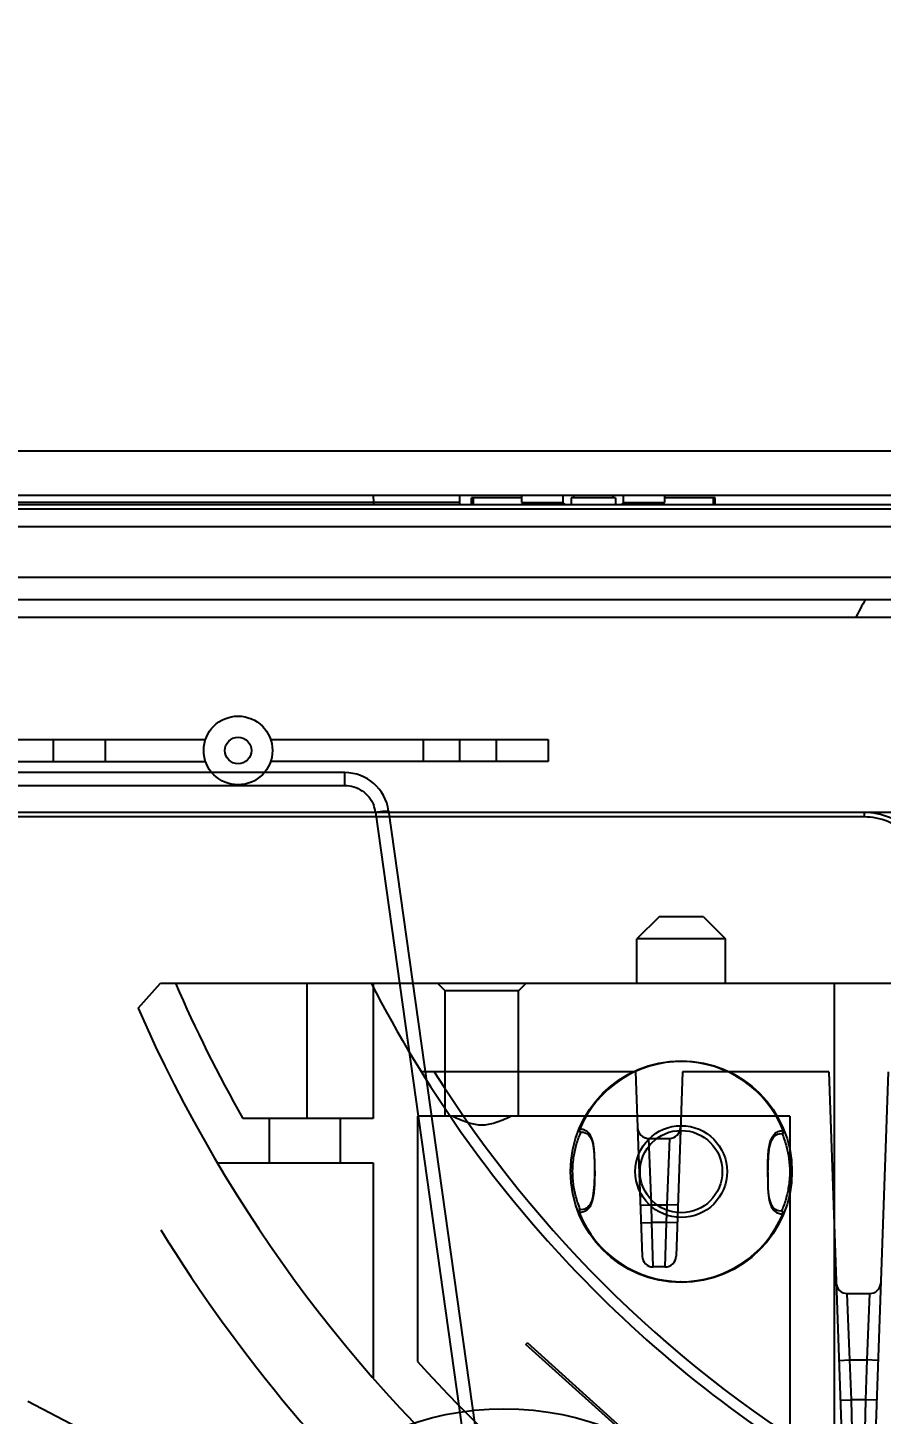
# Model space of a CAD drawing. Header units: millimetres. Extents: x -97344 to -49824, y -57049 to -40247.
# Drawn here: x -63354.2 to -63315.6, y -52821.3 to -52758.8 of the extents above; entities that cross this region are included whole.
import ezdxf

# ---------------------------------------------------------------- set-up
doc = ezdxf.new("R2010")
doc.units = ezdxf.units.MM
doc.header["$LTSCALE"] = 200
doc.header["$PDSIZE"] = -1
for name, color, linetype in [('03___PRT_ALL_CURVES', 7, 'Continuous'), ('06___PRT_ALL_SURFS', 7, 'Continuous'), ('DIM', 3, 'Continuous'), ('LAY0001', 7, 'Continuous'), ('LAY0002', 7, 'Continuous'), ('LAY0011', 7, 'Continuous')]:
    doc.layers.add(name, color=color, linetype=linetype)
doc.styles.add('TSSD_Dimension', font='tssdeng.shx', dxfattribs={"width": 0.7, "bigfont": 'hztxt.shx'})
doc.dimstyles.new('TSSD_20_20', dxfattribs={"dimtxt": 60, "dimasz": 20, "dimexe": 20, "dimexo": 50, "dimgap": 20, "dimtad": 1, "dimdec": 0, "dimzin": 0, "dimdsep": 46, "dimtxsty": 'TSSD_Dimension', "dimblk": 'ARCHTICK', "dimcen": 0, "dimdle": 20, "dimclrt": 7, "dimadec": 0, "dimazin": 0, "dimtfac": 1, "dimtdec": 0, "dimtix": 1, "dimtmove": 2, "dimatfit": 3, "dimfxl": 1, "dimtolj": 1, "dimtzin": 0, "dimarcsym": 0})

# ---------------------------------------------------------------- blocks, each defined once
blk = doc.blocks.new('23-D1020-B_EXTRUSION-MAIN-BODY_BASESTAND-0_5m_Absen-PL__363', base_point=(418.75, -61.98))
at = {"color": 7, "linetype": 'Continuous'}
for p, q in [((892.007, 18.02), (441.246, 18.02)), ((892.007, 17.82), (441.246, 17.82)), ((906.75, 18.02), (892.007, 18.02))]:
    blk.add_line(p, q, dxfattribs=at)
at = {"color": 140, "linetype": 'Continuous'}
blk.add_line((892.007, 18.02), (892.007, 17.82), dxfattribs=at)
at = {"color": 7, "linetype": 'Continuous'}
blk.add_circle((875.75, -21.98), 13.1, dxfattribs=at)
for radius in [3, 2.8]:
    blk.add_arc((892.007, 15.02), radius, 45, 90, dxfattribs=at)
blk = doc.blocks.new('Top1', base_point=(668.75, -75.52))
blk.add_blockref('23-D1020-B_EXTRUSION-MAIN-BODY_BASESTAND-0_5m_Absen-PL__363', (418.75, -61.98))
blk = doc.blocks.new('*U1521')
blk.add_blockref('Top1', (0, -50.114))
blk = doc.blocks.new('*U1522')
at = {"layer": 'DIM', "color": 0, "linetype": 'ByBlock', "lineweight": -2, "transparency": 16777216}
blk.add_blockref('*U1521', (6000, 0), dxfattribs=at)
blk = doc.blocks.new('2250')
at = {"color": 7, "linetype": 'Continuous'}
for p, q in [((-45098.137, -64404.84), (-45337.706, -64404.84)), ((-45098.35, -64406.84), (-45337.706, -64406.84)), ((-45132.251, -64407.24), (-45132.251, -64406.94)), ((-45129.973, -64406.94), (-45132.251, -64406.94)), ((-45132.166, -64406.94), (-45132.166, -64407.24)), ((-45129.973, -64407.148), (-45129.973, -64406.84)), ((-45128.118, -64406.84), (-45128.118, -64407.148)), ((-45127.751, -64406.94), (-45127.751, -64407.24)), ((-45125.751, -64406.94), (-45127.751, -64406.94)), ((-45127.63, -64406.94), (-45127.63, -64406.84)), ((-45125.872, -64406.84), (-45125.872, -64406.94)), ((-45125.751, -64406.94), (-45125.751, -64407.24)), ((-45125.383, -64407.148), (-45125.383, -64406.84)), ((-45123.529, -64406.84), (-45123.529, -64407.148)), ((-45121.251, -64406.94), (-45123.529, -64406.94)), ((-45121.336, -64406.94), (-45121.336, -64407.24)), ((-45121.251, -64407.24), (-45121.251, -64406.94)), ((-45337.631, -64407.24), (-45098.393, -64407.24)), ((-45188.201, -64407.443), (-45104.201, -64407.443)), ((-45129.973, -64407.148), (-45128.118, -64407.148)), ((-45129.973, -64407.148), (-45129.855, -64407.195)), ((-45129.855, -64407.24), (-45129.855, -64407.195)), ((-45128.02, -64407.24), (-45128.118, -64407.148)), ((-45125.383, -64407.148), (-45125.481, -64407.24)), ((-45125.383, -64407.148), (-45123.529, -64407.148)), ((-45123.647, -64407.195), (-45123.529, -64407.148)), ((-45123.647, -64407.24), (-45123.647, -64407.195)), ((-45188.201, -64408.24), (-45104.201, -64408.24)), ((-45098.853, -64411.54), (-45333.581, -64411.54)), ((-45099.048, -64412.34), (-45576.514, -64412.34)), ((-45161.314, -64417.84), (-45144.248, -64417.84)), ((-45151.131, -64417.84), (-45151.131, -64418.84)), ((-45148.781, -64417.84), (-45148.781, -64418.84)), ((-45141.314, -64417.84), (-45128.781, -64417.84)), ((-45134.431, -64417.84), (-45134.431, -64418.84)), ((-45132.781, -64417.84), (-45132.781, -64418.84)), ((-45131.131, -64417.84), (-45131.131, -64418.84)), ((-45128.781, -64417.84), (-45128.781, -64418.84)), ((-45161.314, -64418.84), (-45144.248, -64418.84)), ((-45128.781, -64418.84), (-45141.314, -64418.84)), ((-45137.968, -64419.34), (-45153.202, -64419.34)), ((-45137.968, -64419.919), (-45137.968, -64419.34)), ((-45153.202, -64419.919), (-45137.968, -64419.919)), ((-45136.582, -64421.124), (-45129.617, -64470.681)), ((-45135.987, -64421.061), (-45129.023, -64470.618)), ((-45122.738, -64432.373), (-45122.746, -64432.373)), ((-45127.363, -64435.424), (-45127.398, -64435.42)), ((-45127.306, -64435.559), (-45127.289, -64435.558)), ((-45127.288, -64435.558), (-45127.284, -64435.558)), ((-45118.253, -64435.622), (-45118.248, -64435.622)), ((-45118.248, -64435.622), (-45118.231, -64435.623)), ((-45118.231, -64435.623), (-45118.225, -64435.636)), ((-45118.231, -64435.623), (-45118.225, -64435.636)), ((-45118.137, -64435.486), (-45118.172, -64435.489)), ((-45127.681, -64437.305), (-45127.781, -64437.304)), ((-45126.698, -64437.312), (-45126.685, -64437.312)), ((-45118.864, -64437.367), (-45118.877, -64437.367)), ((-45117.881, -64437.374), (-45117.781, -64437.375)), ((-45127.424, -64439.193), (-45127.39, -64439.19)), ((-45127.331, -64439.056), (-45127.337, -64439.043)), ((-45127.331, -64439.056), (-45127.337, -64439.043)), ((-45127.313, -64439.058), (-45127.33, -64439.057)), ((-45127.309, -64439.058), (-45127.313, -64439.058)), ((-45118.273, -64439.122), (-45118.278, -64439.122)), ((-45118.255, -64439.121), (-45118.273, -64439.122)), ((-45118.198, -64439.255), (-45118.164, -64439.259)), ((-45122.823, -64442.306), (-45122.816, -64442.306)), ((-45129.791, -64445.137), (-45129.724, -64445.063)), ((-45124.394, -64449.862), (-45129.724, -64445.063)), ((-45124.461, -64449.936), (-45129.791, -64445.137))]:
    blk.add_line(p, q, dxfattribs=at)
for points in [[(-45127.285, -64435.558), (-45127.193, -64435.566), (-45127.109, -64435.59), (-45127.034, -64435.627), (-45126.97, -64435.678), (-45126.917, -64435.737), (-45126.873, -64435.805), (-45126.835, -64435.882), (-45126.803, -64435.968), (-45126.776, -64436.065), (-45126.754, -64436.172), (-45126.736, -64436.29), (-45126.722, -64436.419), (-45126.712, -64436.557), (-45126.705, -64436.705), (-45126.7, -64436.86), (-45126.698, -64437.02), (-45126.697, -64437.183), (-45126.698, -64437.312)], [(-45118.864, -64437.367), (-45118.862, -64437.235), (-45118.859, -64437.069), (-45118.855, -64436.912), (-45118.848, -64436.763), (-45118.839, -64436.622), (-45118.828, -64436.488), (-45118.813, -64436.362), (-45118.794, -64436.243), (-45118.77, -64436.133), (-45118.741, -64436.032), (-45118.707, -64435.94), (-45118.665, -64435.859), (-45118.617, -64435.79), (-45118.563, -64435.732), (-45118.5, -64435.686), (-45118.428, -64435.651), (-45118.345, -64435.629), (-45118.252, -64435.622)], [(-45126.698, -64437.312), (-45126.699, -64437.444), (-45126.702, -64437.61), (-45126.707, -64437.767), (-45126.713, -64437.916), (-45126.722, -64438.057), (-45126.734, -64438.191), (-45126.748, -64438.318), (-45126.767, -64438.436), (-45126.791, -64438.546), (-45126.82, -64438.647), (-45126.855, -64438.739), (-45126.896, -64438.82), (-45126.944, -64438.889), (-45126.999, -64438.947), (-45127.062, -64438.993), (-45127.133, -64439.028), (-45127.216, -64439.05), (-45127.309, -64439.058)], [(-45118.277, -64439.122), (-45118.369, -64439.113), (-45118.453, -64439.089), (-45118.527, -64439.052), (-45118.591, -64439.002), (-45118.644, -64438.943), (-45118.689, -64438.874), (-45118.726, -64438.797), (-45118.758, -64438.711), (-45118.785, -64438.615), (-45118.807, -64438.507), (-45118.825, -64438.389), (-45118.839, -64438.26), (-45118.849, -64438.122), (-45118.857, -64437.974), (-45118.861, -64437.82), (-45118.863, -64437.66), (-45118.864, -64437.496), (-45118.864, -64437.367)]]:
    blk.add_lwpolyline(points, dxfattribs=at)
for centre, radius in [((-45142.781, -64418.34), 1.55), ((-45142.781, -64418.34), 0.6), ((-45122.781, -64437.34), 5), ((-45122.781, -64437.34), 2.072), ((-45122.781, -64437.34), 1.856)]:
    blk.add_circle(centre, radius, dxfattribs=at)
for centre, radius, start, end in [((-45137.968, -64421.34), 2, 8, 90), ((-45137.974, -64421.32), 1.406, 8.0286, 21.12185), ((-45122.781, -64437.34), 4.967, 89.59401, 157.31603), ((-45122.781, -64437.34), 4.967, 21.87195, 89.50887), ((-45127.305, -64435.459), 0.1, 157.46986, 269.57394), ((-45127.284, -64435.485), 0.0729, 257.31786, 269.16669), ((-45118.252, -64435.549), 0.0728, 270.09143, 282.20181), ((-45118.23, -64435.523), 0.1, 269.59963, 21.72664), ((-45127.332, -64439.156), 0.1, 89.59963, 201.72665), ((-45122.781, -64437.34), 4.967, 201.87195, 269.50887), ((-45127.309, -64439.13), 0.0728, 90.09168, 102.20181), ((-45122.781, -64437.34), 4.967, 269.59401, 337.31603), ((-45118.278, -64439.194), 0.0729, 77.31786, 89.16655), ((-45118.256, -64439.221), 0.1, 337.46986, 89.57395)]:
    blk.add_arc(centre, radius, start, end, dxfattribs=at)
blk.add_ellipse((-45105.381, -64416.969), major_axis=(0, 10.619), ratio=0.996166, start_param=1.034134, end_param=1.119749, dxfattribs=at)
for points, knots in [([(-45137.968, -64419.919), (-45137.692, -64419.919), (-45137.126, -64420.091), (-45136.762, -64420.556), (-45136.662, -64420.814)], [0, 0, 0, 0, 0.500229, 1, 1, 1, 1]), ([(-45136.582, -64421.124), (-45136.506, -64421.113), (-45136.371, -64421.098), (-45136.174, -64421.064), (-45136.079, -64421.077), (-45135.99, -64421.046), (-45135.987, -64421.061)], [0, 0, 0, 0, 0.381978, 0.706507, 0.922778, 1, 1, 1, 1]), ([(-45127.681, -64437.305), (-45127.679, -64437.085), (-45127.645, -64436.675), (-45127.513, -64436.09), (-45127.382, -64435.732), (-45127.306, -64435.559)], [0, 0, 0, 0, 0.366883, 0.683641, 1, 1, 1, 1]), ([(-45127.3, -64435.556), (-45127.311, -64435.553), (-45127.335, -64435.541), (-45127.36, -64435.508), (-45127.371, -64435.466), (-45127.367, -64435.437), (-45127.363, -64435.424)], [0, 0, 0, 0, 0.216763, 0.472652, 0.746531, 1, 1, 1, 1]), ([(-45126.685, -64437.312), (-45126.684, -64437.185), (-45126.683, -64436.997), (-45126.688, -64436.749), (-45126.694, -64436.57), (-45126.705, -64436.398), (-45126.722, -64436.236), (-45126.745, -64436.085), (-45126.784, -64435.909), (-45126.844, -64435.752), (-45126.93, -64435.625), (-45127.001, -64435.55), (-45127.082, -64435.493), (-45127.2, -64435.44), (-45127.298, -64435.427), (-45127.363, -64435.424)], [0, 0, 0, 0, 0.171104, 0.254536, 0.335477, 0.413055, 0.486502, 0.555438, 0.619296, 0.730701, 0.779701, 0.825505, 0.869244, 0.912249, 1, 1, 1, 1]), ([(-45118.877, -64437.367), (-45118.876, -64437.241), (-45118.873, -64436.992), (-45118.859, -64436.632), (-45118.83, -64436.301), (-45118.775, -64436.013), (-45118.696, -64435.809), (-45118.608, -64435.682), (-45118.536, -64435.609), (-45118.454, -64435.554), (-45118.335, -64435.502), (-45118.237, -64435.489), (-45118.172, -64435.489)], [0, 0, 0, 0, 0.171102, 0.335479, 0.48663, 0.619158, 0.730777, 0.7798, 0.825516, 0.869217, 0.91222, 1, 1, 1, 1]), ([(-45118.237, -64435.62), (-45118.225, -64435.617), (-45118.201, -64435.605), (-45118.176, -64435.573), (-45118.165, -64435.532), (-45118.168, -64435.503), (-45118.172, -64435.489)], [0, 0, 0, 0, 0.2305, 0.47668, 0.736748, 1, 1, 1, 1]), ([(-45118.231, -64435.623), (-45118.231, -64435.623), (-45118.231, -64435.623), (-45118.231, -64435.623), (-45118.231, -64435.623)], [0, 0, 0, 0, 0.63971, 1, 1, 1, 1]), ([(-45118.225, -64435.636), (-45118.146, -64435.825), (-45118.021, -64436.193), (-45117.904, -64436.777), (-45117.879, -64437.167), (-45117.881, -64437.374)], [0, 0, 0, 0, 0.34485, 0.651253, 1, 1, 1, 1]), ([(-45127.337, -64439.043), (-45127.416, -64438.854), (-45127.541, -64438.486), (-45127.657, -64437.902), (-45127.682, -64437.512), (-45127.681, -64437.305)], [0, 0, 0, 0, 0.34485, 0.651254, 1, 1, 1, 1]), ([(-45126.685, -64437.312), (-45126.685, -64437.439), (-45126.689, -64437.687), (-45126.702, -64438.047), (-45126.731, -64438.378), (-45126.786, -64438.666), (-45126.866, -64438.871), (-45126.953, -64438.997), (-45127.026, -64439.07), (-45127.107, -64439.126), (-45127.227, -64439.177), (-45127.325, -64439.19), (-45127.39, -64439.19)], [0, 0, 0, 0, 0.171101, 0.335478, 0.486629, 0.61916, 0.730777, 0.779799, 0.825515, 0.869217, 0.91222, 1, 1, 1, 1]), ([(-45118.877, -64437.367), (-45118.877, -64437.494), (-45118.878, -64437.682), (-45118.874, -64437.931), (-45118.867, -64438.11), (-45118.857, -64438.281), (-45118.84, -64438.443), (-45118.817, -64438.594), (-45118.777, -64438.771), (-45118.717, -64438.928), (-45118.631, -64439.055), (-45118.56, -64439.129), (-45118.48, -64439.187), (-45118.361, -64439.239), (-45118.263, -64439.252), (-45118.198, -64439.255)], [0, 0, 0, 0, 0.171105, 0.254537, 0.335479, 0.413058, 0.486508, 0.555456, 0.619315, 0.730687, 0.779696, 0.825506, 0.869245, 0.912251, 1, 1, 1, 1]), ([(-45117.881, -64437.374), (-45117.882, -64437.594), (-45117.916, -64438.004), (-45118.049, -64438.59), (-45118.179, -64438.947), (-45118.255, -64439.121)], [0, 0, 0, 0, 0.366883, 0.683641, 1, 1, 1, 1]), ([(-45127.325, -64439.059), (-45127.337, -64439.062), (-45127.361, -64439.074), (-45127.385, -64439.106), (-45127.396, -64439.147), (-45127.394, -64439.176), (-45127.39, -64439.19)], [0, 0, 0, 0, 0.230501, 0.47668, 0.736748, 1, 1, 1, 1]), ([(-45127.33, -64439.057), (-45127.33, -64439.057), (-45127.331, -64439.057), (-45127.331, -64439.056), (-45127.331, -64439.056)], [0, 0, 0, 0, 0.639711, 1, 1, 1, 1]), ([(-45118.262, -64439.123), (-45118.251, -64439.126), (-45118.227, -64439.138), (-45118.202, -64439.171), (-45118.191, -64439.213), (-45118.194, -64439.242), (-45118.198, -64439.255)], [0, 0, 0, 0, 0.216764, 0.472653, 0.746533, 1, 1, 1, 1])]:
    blk.add_open_spline(points, degree=3, knots=knots, dxfattribs=at)
at = {"layer": '03___PRT_ALL_CURVES', "color": 7, "linetype": 'Continuous'}
blk.add_arc((-45087.781, -64403.84), 49, 183.51034, 183.979, dxfattribs=at)
at = {"layer": '06___PRT_ALL_SURFS', "color": 7, "linetype": 'Continuous'}
blk.add_line((-45104.201, -64410.54), (-45188.201, -64410.54), dxfattribs=at)
at = {"layer": 'LAY0001', "color": 7, "linetype": 'Continuous'}
for p, q in [((-45123.781, -64425.84), (-45124.781, -64426.84)), ((-45121.781, -64425.84), (-45123.781, -64425.84)), ((-45121.781, -64425.84), (-45120.781, -64426.84)), ((-45124.781, -64428.84), (-45124.781, -64426.84)), ((-45120.781, -64426.84), (-45124.781, -64426.84)), ((-45120.781, -64428.84), (-45120.781, -64426.84)), ((-45147.298, -64429.969), (-45146.281, -64428.84)), ((-45146.281, -64428.84), (-45102.781, -64428.84)), ((-45139.681, -64428.84), (-45139.681, -64434.94)), ((-45136.681, -64428.84), (-45136.681, -64434.94)), ((-45133.431, -64429.19), (-45133.781, -64428.84)), ((-45130.131, -64429.19), (-45129.781, -64428.84)), ((-45115.881, -64428.84), (-45115.881, -64454.94)), ((-45133.431, -64434.84), (-45133.431, -64429.19)), ((-45130.131, -64429.19), (-45133.431, -64429.19)), ((-45130.131, -64434.84), (-45130.131, -64429.19)), ((-45124.838, -64432.84), (-45134.514, -64432.84)), ((-45124.838, -64432.84), (-45124.548, -64441.157)), ((-45122.723, -64432.84), (-45123.014, -64441.157)), ((-45116.117, -64432.84), (-45122.723, -64432.84)), ((-45116.117, -64432.84), (-45115.548, -64449.157)), ((-45113.444, -64432.84), (-45114.014, -64449.157)), ((-45136.681, -64434.94), (-45142.569, -64434.94)), ((-45141.381, -64434.94), (-45141.381, -64436.94)), ((-45138.181, -64434.94), (-45138.181, -64436.94)), ((-45134.681, -64434.84), (-45134.681, -64445.904)), ((-45117.881, -64434.84), (-45134.681, -64434.84)), ((-45117.881, -64434.84), (-45117.881, -64459.184)), ((-45124.25, -64435.84), (-45123.311, -64435.84)), ((-45124.128, -64438.84), (-45124.25, -64435.84)), ((-45123.311, -64435.84), (-45123.433, -64438.84)), ((-45143.722, -64436.94), (-45136.681, -64436.94)), ((-45136.681, -64436.94), (-45136.681, -64446.662)), ((-45124.628, -64438.857), (-45124.128, -64438.84)), ((-45124.1, -64439.64), (-45124.128, -64438.84)), ((-45124.128, -64438.84), (-45123.433, -64438.84)), ((-45123.433, -64438.84), (-45123.461, -64439.64)), ((-45122.934, -64438.857), (-45123.433, -64438.84)), ((-45124.6, -64439.657), (-45124.1, -64439.64)), ((-45123.461, -64439.64), (-45124.1, -64439.64)), ((-45124.048, -64441.64), (-45124.1, -64439.64)), ((-45123.461, -64439.64), (-45123.514, -64441.64)), ((-45122.962, -64439.657), (-45123.461, -64439.64)), ((-45123.514, -64441.64), (-45124.048, -64441.64)), ((-45115.285, -64442.84), (-45114.276, -64442.84)), ((-45115.163, -64445.84), (-45115.285, -64442.84)), ((-45114.276, -64442.84), (-45114.398, -64445.84)), ((-45115.663, -64445.857), (-45115.163, -64445.84)), ((-45115.163, -64445.84), (-45114.398, -64445.84)), ((-45115.1, -64447.64), (-45115.163, -64445.84)), ((-45114.398, -64445.84), (-45114.461, -64447.64)), ((-45113.899, -64445.857), (-45114.398, -64445.84)), ((-45115.6, -64447.657), (-45115.1, -64447.64)), ((-45114.461, -64447.64), (-45115.1, -64447.64)), ((-45115.048, -64449.64), (-45115.1, -64447.64)), ((-45114.461, -64447.64), (-45114.514, -64449.64)), ((-45113.962, -64447.657), (-45114.461, -64447.64))]:
    blk.add_line(p, q, dxfattribs=at)
for centre, radius, start, end in [((-45087.781, -64403.84), 63, 203.37987, 209.58082), ((-45087.781, -64403.84), 55, 207.03569, 239.51268), ((-45087.781, -64403.84), 65, 203.70253, 256.65764), ((-45087.781, -64403.84), 54.5, 212.14814, 239.51268), ((-45124.25, -64435.34), 0.5, 182, 270), ((-45123.311, -64435.34), 0.5, 270, 358), ((-45124.048, -64441.14), 0.5, 182.00153, 270.00005), ((-45123.514, -64441.14), 0.5, 269.99994, 357.99816), ((-45115.285, -64442.34), 0.5, 182, 270), ((-45114.276, -64442.34), 0.5, 270, 358), ((-45087.781, -64403.84), 63, 221.8886, 241.45963)]:
    blk.add_arc(centre, radius, start, end, dxfattribs=at)
blk.add_open_spline([(-45133.093, -64434.84), (-45132.972, -64434.898), (-45132.74, -64435.003), (-45132.402, -64435.13), (-45132.085, -64435.211), (-45131.78, -64435.239), (-45131.476, -64435.211), (-45131.16, -64435.13), (-45130.822, -64435.003), (-45130.59, -64434.898), (-45130.468, -64434.84)], degree=3, knots=[0, 0, 0, 0, 0.146401, 0.27662, 0.392484, 0.500378, 0.607875, 0.722933, 0.853258, 1, 1, 1, 1], dxfattribs=at)
at = {"layer": 'LAY0002', "color": 7, "linetype": 'Continuous'}
blk.add_line((-45152.275, -64447.693), (-45116.549, -64466.379), dxfattribs=at)
blk.add_arc((-45087.781, -64403.84), 68.75, 211.69962, 245.3, dxfattribs=at)
at = {"layer": 'LAY0011', "color": 7, "linetype": 'Continuous'}
for p, q in [((-45098.35, -64406.84), (-45577.211, -64406.84)), ((-45132.781, -64406.84), (-45132.781, -64407.24)), ((-45159.781, -64407.14), (-45132.781, -64407.14))]:
    blk.add_line(p, q, dxfattribs=at)
blk = doc.blocks.new('*U1514')
at = {"layer": 'DIM', "color": 3}
blk.add_blockref('2250', (45347.11, 64440.647), dxfattribs=at)
blk = doc.blocks.new('*U1516')
at = {"layer": 'DIM', "color": 0, "linetype": 'ByBlock', "lineweight": -2, "transparency": 16777216}
blk.add_blockref('*U1514', (6000, 0), dxfattribs=at)
blk = doc.blocks.new('_ArchTick')
at = {"color": 0, "linetype": 'ByBlock', "const_width": 0.5}
blk.add_lwpolyline([(-0.7071, -0.7071), (0.7071, 0.7071)], dxfattribs=at)
blk = doc.blocks.new('*D1602')
at = {"layer": 'Defpoints', "color": 0, "transparency": 16777216}
for p in [(-57789.665, -52343.765), (-69789.665, -52769.04), (-57789.665, -52769.04)]:
    blk.add_point(p, dxfattribs=at)
at = {"layer": 'DIM', "color": 0, "lineweight": -2, "transparency": 16777216}
for p, q in [((-69789.665, -52719.04), (-69789.665, -52323.765)), ((-57789.665, -52719.04), (-57789.665, -52323.765)), ((-69809.665, -52343.765), (-57769.665, -52343.765))]:
    blk.add_line(p, q, dxfattribs=at)
at = {"layer": 'DIM', "color": 0, "lineweight": -2, "transparency": 16777216, "xscale": 20, "yscale": 20, "zscale": 20, "rotation": 180}
blk.add_blockref('_ArchTick', (-69789.665, -52343.765), dxfattribs=at)
at = {"layer": 'DIM', "color": 0, "lineweight": -2, "transparency": 16777216, "xscale": 20, "yscale": 20, "zscale": 20}
blk.add_blockref('_ArchTick', (-57789.665, -52343.765), dxfattribs=at)
at = {"layer": 'DIM', "color": 7, "transparency": 16777216, "insert": (-63789.665, -52293.765), "char_height": 60, "attachment_point": 5, "style": 'TSSD_Dimension'}
blk.add_mtext('\\A1;12000', dxfattribs=at)

msp = doc.modelspace()

# ---------------------------------------------------------------- block references
at = {"layer": 'DIM', "color": 3}
for name, p in [('*U1522', (-69539.665, -52837.614)), ('*U1516', (-69548.994, -52813.697))]:
    msp.add_blockref(name, p, dxfattribs=at)

# ---------------------------------------------------------------- dimensions: what is measured, and where the dimension line sits
at = {"layer": 'DIM'}
dim = msp.add_linear_dim(base=(-57789.665, -52343.765), p1=(-69789.665, -52769.04), p2=(-57789.665, -52769.04), dimstyle='TSSD_20_20', dxfattribs=at)
dim.commit()
dim.dimension.update_dxf_attribs({"geometry": '*D1602', "text_midpoint": (-63789.665, -52293.765)})

doc.saveas('drawing.dxf')
